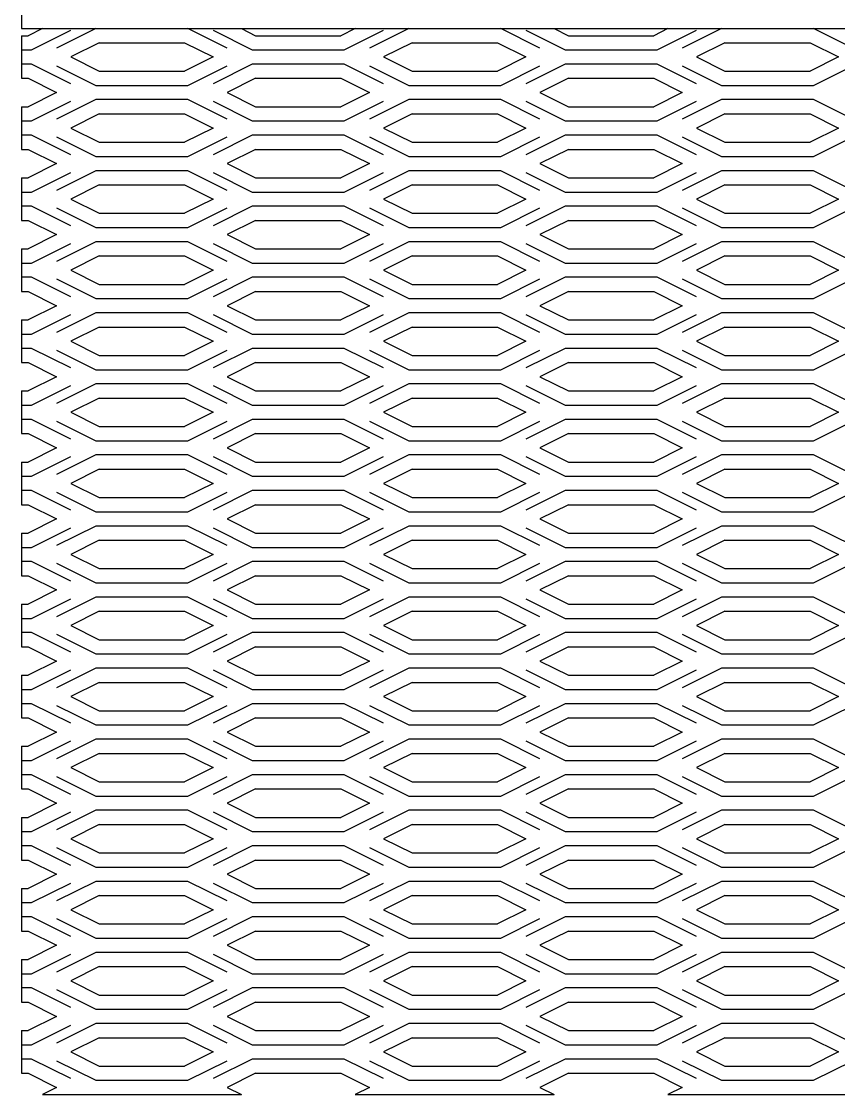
# Model space of a CAD drawing. Extents: x -52 to 52, y -59 to 59.
# Drawn here: x -52.5 to 5, y -59 to 16.5 of the extents above; entities that cross this region are included whole.
import ezdxf

# ---------------------------------------------------------------- set-up
doc = ezdxf.new("R2010")
doc.units = 0
doc.layers.get('0').update_dxf_attribs({"linetype": 'CONTINUOUS'})

msp = doc.modelspace()

# ---------------------------------------------------------------- linework, layer by layer
for p, q in [((-52.473, 58.989), (-52.473, 16.011)), ((-52.473, 16.011), (-51, 16.011)), ((-51, 16.011), (-52, 15.511)), ((-51.764, 14.511), (-49, 15.893)), ((-51, 16.011), (-47.236, 16.011)), ((-47.236, 16.011), (-50, 14.629)), ((-47.236, 16.011), (-40.764, 16.011)), ((-38, 14.629), (-40.764, 16.011)), ((-40.764, 16.011), (-37, 16.011)), ((-39, 15.893), (-36.236, 14.511)), ((-37, 16.011), (-36, 15.511)), ((-37, 16.011), (-29, 16.011)), ((-29, 16.011), (-30, 15.511)), ((-29.764, 14.511), (-27, 15.893)), ((-29, 16.011), (-25.236, 16.011)), ((-25.236, 16.011), (-28, 14.629)), ((-25.236, 16.011), (-18.764, 16.011)), ((-16, 14.629), (-18.764, 16.011)), ((-18.764, 16.011), (-15, 16.011)), ((-17, 15.893), (-14.236, 14.511)), ((-15, 16.011), (-14, 15.511)), ((-15, 16.011), (-7, 16.011)), ((-7, 16.011), (-8, 15.511)), ((-7.764, 14.511), (-5, 15.893)), ((-7, 16.011), (-3.236, 16.011)), ((-3.236, 16.011), (-6, 14.629)), ((-3.236, 16.011), (3.236, 16.011)), ((6, 14.629), (3.236, 16.011)), ((3.236, 16.011), (7, 16.011)), ((-52.473, 15.511), (-52, 15.511)), ((-52.473, 15.511), (-52.473, 14.511)), ((-36, 15.511), (-30, 15.511)), ((-14, 15.511), (-8, 15.511)), ((-52.473, 14.511), (-51.764, 14.511)), ((-52.473, 14.511), (-52.473, 13.511)), ((-47, 15.011), (-49, 14.011)), ((-47, 15.011), (-41, 15.011)), ((-41, 15.011), (-39, 14.011)), ((-36.236, 14.511), (-29.764, 14.511)), ((-25, 15.011), (-27, 14.011)), ((-25, 15.011), (-19, 15.011)), ((-19, 15.011), (-17, 14.011)), ((-14.236, 14.511), (-7.764, 14.511)), ((-3, 15.011), (-5, 14.011)), ((-3, 15.011), (3, 15.011)), ((3, 15.011), (5, 14.011)), ((-49, 14.011), (-47, 13.011)), ((-39, 14.011), (-41, 13.011)), ((-27, 14.011), (-25, 13.011)), ((-17, 14.011), (-19, 13.011)), ((-5, 14.011), (-3, 13.011)), ((5, 14.011), (3, 13.011)), ((-51.764, 13.511), (-52.473, 13.511)), ((-52.473, 13.511), (-52.473, 12.511)), ((-49, 12.129), (-51.764, 13.511)), ((-50, 13.393), (-47.236, 12.011)), ((-47, 13.011), (-41, 13.011)), ((-40.764, 12.011), (-38, 13.393)), ((-36.236, 13.511), (-39, 12.129)), ((-29.764, 13.511), (-36.236, 13.511)), ((-27, 12.129), (-29.764, 13.511)), ((-28, 13.393), (-25.236, 12.011)), ((-25, 13.011), (-19, 13.011)), ((-18.764, 12.011), (-16, 13.393)), ((-14.236, 13.511), (-17, 12.129)), ((-7.764, 13.511), (-14.236, 13.511)), ((-5, 12.129), (-7.764, 13.511)), ((-6, 13.393), (-3.236, 12.011)), ((-3, 13.011), (3, 13.011)), ((3.236, 12.011), (6, 13.393)), ((-52.473, 12.511), (-52, 12.511)), ((-52, 12.511), (-50, 11.511)), ((-36, 12.511), (-38, 11.511)), ((-36, 12.511), (-30, 12.511)), ((-30, 12.511), (-28, 11.511)), ((-14, 12.511), (-16, 11.511)), ((-14, 12.511), (-8, 12.511)), ((-8, 12.511), (-6, 11.511)), ((-50, 11.511), (-52, 10.511)), ((-47.236, 12.011), (-40.764, 12.011)), ((-38, 11.511), (-36, 10.511)), ((-28, 11.511), (-30, 10.511)), ((-25.236, 12.011), (-18.764, 12.011)), ((-16, 11.511), (-14, 10.511)), ((-6, 11.511), (-8, 10.511)), ((-3.236, 12.011), (3.236, 12.011)), ((-51.764, 9.511), (-49, 10.893)), ((-47.236, 11.011), (-50, 9.629)), ((-40.764, 11.011), (-47.236, 11.011)), ((-38, 9.629), (-40.764, 11.011)), ((-39, 10.893), (-36.236, 9.511)), ((-29.764, 9.511), (-27, 10.893)), ((-25.236, 11.011), (-28, 9.629)), ((-18.764, 11.011), (-25.236, 11.011)), ((-16, 9.629), (-18.764, 11.011)), ((-17, 10.893), (-14.236, 9.511)), ((-7.764, 9.511), (-5, 10.893)), ((-3.236, 11.011), (-6, 9.629)), ((3.236, 11.011), (-3.236, 11.011)), ((6, 9.629), (3.236, 11.011)), ((-52.473, 10.511), (-52, 10.511)), ((-52.473, 10.511), (-52.473, 9.511)), ((-47, 10.011), (-49, 9.011)), ((-47, 10.011), (-41, 10.011)), ((-41, 10.011), (-39, 9.011)), ((-36, 10.511), (-30, 10.511)), ((-25, 10.011), (-27, 9.011)), ((-25, 10.011), (-19, 10.011)), ((-19, 10.011), (-17, 9.011)), ((-14, 10.511), (-8, 10.511)), ((-3, 10.011), (-5, 9.011)), ((-3, 10.011), (3, 10.011)), ((3, 10.011), (5, 9.011)), ((-52.473, 9.511), (-51.764, 9.511)), ((-52.473, 9.511), (-52.473, 8.511)), ((-36.236, 9.511), (-29.764, 9.511)), ((-14.236, 9.511), (-7.764, 9.511)), ((-51.764, 8.511), (-52.473, 8.511)), ((-52.473, 8.511), (-52.473, 7.511)), ((-49, 7.129), (-51.764, 8.511)), ((-50, 8.393), (-47.236, 7.011)), ((-49, 9.011), (-47, 8.011)), ((-39, 9.011), (-41, 8.011)), ((-40.764, 7.011), (-38, 8.393)), ((-36.236, 8.511), (-39, 7.129)), ((-29.764, 8.511), (-36.236, 8.511)), ((-27, 7.129), (-29.764, 8.511)), ((-28, 8.393), (-25.236, 7.011)), ((-27, 9.011), (-25, 8.011)), ((-17, 9.011), (-19, 8.011)), ((-18.764, 7.011), (-16, 8.393)), ((-14.236, 8.511), (-17, 7.129)), ((-7.764, 8.511), (-14.236, 8.511)), ((-5, 7.129), (-7.764, 8.511)), ((-6, 8.393), (-3.236, 7.011)), ((-5, 9.011), (-3, 8.011)), ((5, 9.011), (3, 8.011)), ((3.236, 7.011), (6, 8.393)), ((-47, 8.011), (-41, 8.011)), ((-25, 8.011), (-19, 8.011)), ((-3, 8.011), (3, 8.011)), ((-52.473, 7.511), (-52, 7.511)), ((-52, 7.511), (-50, 6.511)), ((-47.236, 7.011), (-40.764, 7.011)), ((-36, 7.511), (-38, 6.511)), ((-36, 7.511), (-30, 7.511)), ((-30, 7.511), (-28, 6.511)), ((-25.236, 7.011), (-18.764, 7.011)), ((-14, 7.511), (-16, 6.511)), ((-14, 7.511), (-8, 7.511)), ((-8, 7.511), (-6, 6.511)), ((-3.236, 7.011), (3.236, 7.011)), ((-50, 6.511), (-52, 5.511)), ((-38, 6.511), (-36, 5.511)), ((-28, 6.511), (-30, 5.511)), ((-16, 6.511), (-14, 5.511)), ((-6, 6.511), (-8, 5.511)), ((-52.473, 5.511), (-52, 5.511)), ((-52.473, 5.511), (-52.473, 4.511)), ((-51.764, 4.511), (-49, 5.893)), ((-47.236, 6.011), (-50, 4.629)), ((-40.764, 6.011), (-47.236, 6.011)), ((-38, 4.629), (-40.764, 6.011)), ((-39, 5.893), (-36.236, 4.511)), ((-36, 5.511), (-30, 5.511)), ((-29.764, 4.511), (-27, 5.893)), ((-25.236, 6.011), (-28, 4.629)), ((-18.764, 6.011), (-25.236, 6.011)), ((-16, 4.629), (-18.764, 6.011)), ((-17, 5.893), (-14.236, 4.511)), ((-14, 5.511), (-8, 5.511)), ((-7.764, 4.511), (-5, 5.893)), ((-3.236, 6.011), (-6, 4.629)), ((3.236, 6.011), (-3.236, 6.011)), ((6, 4.629), (3.236, 6.011)), ((-47, 5.011), (-49, 4.011)), ((-47, 5.011), (-41, 5.011)), ((-41, 5.011), (-39, 4.011)), ((-25, 5.011), (-27, 4.011)), ((-25, 5.011), (-19, 5.011)), ((-19, 5.011), (-17, 4.011)), ((-3, 5.011), (-5, 4.011)), ((-3, 5.011), (3, 5.011)), ((3, 5.011), (5, 4.011)), ((-52.473, 4.511), (-51.764, 4.511)), ((-52.473, 4.511), (-52.473, 3.511)), ((-49, 4.011), (-47, 3.011)), ((-39, 4.011), (-41, 3.011)), ((-36.236, 4.511), (-29.764, 4.511)), ((-27, 4.011), (-25, 3.011)), ((-17, 4.011), (-19, 3.011)), ((-14.236, 4.511), (-7.764, 4.511)), ((-5, 4.011), (-3, 3.011)), ((5, 4.011), (3, 3.011)), ((-51.764, 3.511), (-52.473, 3.511)), ((-52.473, 3.511), (-52.473, 2.511)), ((-49, 2.129), (-51.764, 3.511)), ((-50, 3.393), (-47.236, 2.011)), ((-40.764, 2.011), (-38, 3.393)), ((-36.236, 3.511), (-39, 2.129)), ((-29.764, 3.511), (-36.236, 3.511)), ((-27, 2.129), (-29.764, 3.511)), ((-28, 3.393), (-25.236, 2.011)), ((-18.764, 2.011), (-16, 3.393)), ((-14.236, 3.511), (-17, 2.129)), ((-7.764, 3.511), (-14.236, 3.511)), ((-5, 2.129), (-7.764, 3.511)), ((-6, 3.393), (-3.236, 2.011)), ((3.236, 2.011), (6, 3.393)), ((-52.473, 2.511), (-52, 2.511)), ((-52, 2.511), (-50, 1.511)), ((-47, 3.011), (-41, 3.011)), ((-36, 2.511), (-38, 1.511)), ((-36, 2.511), (-30, 2.511)), ((-30, 2.511), (-28, 1.511)), ((-25, 3.011), (-19, 3.011)), ((-14, 2.511), (-16, 1.511)), ((-14, 2.511), (-8, 2.511)), ((-8, 2.511), (-6, 1.511)), ((-3, 3.011), (3, 3.011)), ((-50, 1.511), (-52, 0.511)), ((-47.236, 2.011), (-40.764, 2.011)), ((-38, 1.511), (-36, 0.511)), ((-28, 1.511), (-30, 0.511)), ((-25.236, 2.011), (-18.764, 2.011)), ((-16, 1.511), (-14, 0.511)), ((-6, 1.511), (-8, 0.511)), ((-3.236, 2.011), (3.236, 2.011)), ((-51.764, -0.489), (-49, 0.893)), ((-47.236, 1.011), (-50, -0.371)), ((-40.764, 1.011), (-47.236, 1.011)), ((-38, -0.371), (-40.764, 1.011)), ((-39, 0.893), (-36.236, -0.489)), ((-29.764, -0.489), (-27, 0.893)), ((-25.236, 1.011), (-28, -0.371)), ((-18.764, 1.011), (-25.236, 1.011)), ((-16, -0.371), (-18.764, 1.011)), ((-17, 0.893), (-14.236, -0.489)), ((-7.764, -0.489), (-5, 0.893)), ((-3.236, 1.011), (-6, -0.371)), ((3.236, 1.011), (-3.236, 1.011)), ((6, -0.371), (3.236, 1.011)), ((-52.473, 0.511), (-52, 0.511)), ((-52.473, 0.511), (-52.473, -0.489)), ((-47, 0.011), (-49, -0.989)), ((-47, 0.011), (-41, 0.011)), ((-41, 0.011), (-39, -0.989)), ((-36, 0.511), (-30, 0.511)), ((-25, 0.011), (-27, -0.989)), ((-25, 0.011), (-19, 0.011)), ((-19, 0.011), (-17, -0.989)), ((-14, 0.511), (-8, 0.511)), ((-3, 0.011), (-5, -0.989)), ((-3, 0.011), (3, 0.011)), ((3, 0.011), (5, -0.989)), ((-52.473, -0.489), (-51.764, -0.489)), ((-52.473, -0.489), (-52.473, -1.489)), ((-36.236, -0.489), (-29.764, -0.489)), ((-14.236, -0.489), (-7.764, -0.489)), ((-51.764, -1.489), (-52.473, -1.489)), ((-52.473, -1.489), (-52.473, -2.489)), ((-49, -2.871), (-51.764, -1.489)), ((-49, -0.989), (-47, -1.989)), ((-39, -0.989), (-41, -1.989)), ((-36.236, -1.489), (-39, -2.871)), ((-29.764, -1.489), (-36.236, -1.489)), ((-27, -2.871), (-29.764, -1.489)), ((-27, -0.989), (-25, -1.989)), ((-17, -0.989), (-19, -1.989)), ((-14.236, -1.489), (-17, -2.871)), ((-7.764, -1.489), (-14.236, -1.489)), ((-5, -2.871), (-7.764, -1.489)), ((-5, -0.989), (-3, -1.989)), ((5, -0.989), (3, -1.989)), ((-50, -1.607), (-47.236, -2.989)), ((-47, -1.989), (-41, -1.989)), ((-40.764, -2.989), (-38, -1.607)), ((-28, -1.607), (-25.236, -2.989)), ((-25, -1.989), (-19, -1.989)), ((-18.764, -2.989), (-16, -1.607)), ((-6, -1.607), (-3.236, -2.989)), ((-3, -1.989), (3, -1.989)), ((3.236, -2.989), (6, -1.607)), ((-52.473, -2.489), (-52, -2.489)), ((-52, -2.489), (-50, -3.489)), ((-47.236, -2.989), (-40.764, -2.989)), ((-36, -2.489), (-38, -3.489)), ((-36, -2.489), (-30, -2.489)), ((-30, -2.489), (-28, -3.489)), ((-25.236, -2.989), (-18.764, -2.989)), ((-14, -2.489), (-16, -3.489)), ((-14, -2.489), (-8, -2.489)), ((-8, -2.489), (-6, -3.489)), ((-3.236, -2.989), (3.236, -2.989)), ((-50, -3.489), (-52, -4.489)), ((-38, -3.489), (-36, -4.489)), ((-28, -3.489), (-30, -4.489)), ((-16, -3.489), (-14, -4.489)), ((-6, -3.489), (-8, -4.489)), ((-52.473, -4.489), (-52, -4.489)), ((-52.473, -4.489), (-52.473, -5.489)), ((-51.764, -5.489), (-49, -4.107)), ((-47.236, -3.989), (-50, -5.371)), ((-40.764, -3.989), (-47.236, -3.989)), ((-38, -5.371), (-40.764, -3.989)), ((-39, -4.107), (-36.236, -5.489)), ((-36, -4.489), (-30, -4.489)), ((-29.764, -5.489), (-27, -4.107)), ((-25.236, -3.989), (-28, -5.371)), ((-18.764, -3.989), (-25.236, -3.989)), ((-16, -5.371), (-18.764, -3.989)), ((-17, -4.107), (-14.236, -5.489)), ((-14, -4.489), (-8, -4.489)), ((-7.764, -5.489), (-5, -4.107)), ((-3.236, -3.989), (-6, -5.371)), ((3.236, -3.989), (-3.236, -3.989)), ((6, -5.371), (3.236, -3.989)), ((-47, -4.989), (-49, -5.989)), ((-47, -4.989), (-41, -4.989)), ((-41, -4.989), (-39, -5.989)), ((-25, -4.989), (-27, -5.989)), ((-25, -4.989), (-19, -4.989)), ((-19, -4.989), (-17, -5.989)), ((-3, -4.989), (-5, -5.989)), ((-3, -4.989), (3, -4.989)), ((3, -4.989), (5, -5.989)), ((-52.473, -5.489), (-51.764, -5.489)), ((-52.473, -5.489), (-52.473, -6.489)), ((-49, -5.989), (-47, -6.989)), ((-39, -5.989), (-41, -6.989)), ((-36.236, -5.489), (-29.764, -5.489)), ((-27, -5.989), (-25, -6.989)), ((-17, -5.989), (-19, -6.989)), ((-14.236, -5.489), (-7.764, -5.489)), ((-5, -5.989), (-3, -6.989)), ((5, -5.989), (3, -6.989)), ((-51.764, -6.489), (-52.473, -6.489)), ((-52.473, -6.489), (-52.473, -7.489)), ((-49, -7.871), (-51.764, -6.489)), ((-50, -6.607), (-47.236, -7.989)), ((-40.764, -7.989), (-38, -6.607)), ((-36.236, -6.489), (-39, -7.871)), ((-29.764, -6.489), (-36.236, -6.489)), ((-27, -7.871), (-29.764, -6.489)), ((-28, -6.607), (-25.236, -7.989)), ((-18.764, -7.989), (-16, -6.607)), ((-14.236, -6.489), (-17, -7.871)), ((-7.764, -6.489), (-14.236, -6.489)), ((-5, -7.871), (-7.764, -6.489)), ((-6, -6.607), (-3.236, -7.989)), ((3.236, -7.989), (6, -6.607)), ((-52.473, -7.489), (-52, -7.489)), ((-52, -7.489), (-50, -8.489)), ((-47, -6.989), (-41, -6.989)), ((-36, -7.489), (-38, -8.489)), ((-36, -7.489), (-30, -7.489)), ((-30, -7.489), (-28, -8.489)), ((-25, -6.989), (-19, -6.989)), ((-14, -7.489), (-16, -8.489)), ((-14, -7.489), (-8, -7.489)), ((-8, -7.489), (-6, -8.489)), ((-3, -6.989), (3, -6.989)), ((-47.236, -7.989), (-40.764, -7.989)), ((-25.236, -7.989), (-18.764, -7.989)), ((-3.236, -7.989), (3.236, -7.989)), ((-50, -8.489), (-52, -9.489)), ((-47.236, -8.989), (-50, -10.371)), ((-40.764, -8.989), (-47.236, -8.989)), ((-38, -10.371), (-40.764, -8.989)), ((-38, -8.489), (-36, -9.489)), ((-28, -8.489), (-30, -9.489)), ((-25.236, -8.989), (-28, -10.371)), ((-18.764, -8.989), (-25.236, -8.989)), ((-16, -10.371), (-18.764, -8.989)), ((-16, -8.489), (-14, -9.489)), ((-6, -8.489), (-8, -9.489)), ((-3.236, -8.989), (-6, -10.371)), ((3.236, -8.989), (-3.236, -8.989)), ((6, -10.371), (3.236, -8.989)), ((-52.473, -9.489), (-52, -9.489)), ((-52.473, -9.489), (-52.473, -10.489)), ((-51.764, -10.489), (-49, -9.107)), ((-39, -9.107), (-36.236, -10.489)), ((-36, -9.489), (-30, -9.489)), ((-29.764, -10.489), (-27, -9.107)), ((-17, -9.107), (-14.236, -10.489)), ((-14, -9.489), (-8, -9.489)), ((-7.764, -10.489), (-5, -9.107)), ((-52.473, -10.489), (-51.764, -10.489)), ((-52.473, -10.489), (-52.473, -11.489)), ((-47, -9.989), (-49, -10.989)), ((-47, -9.989), (-41, -9.989)), ((-41, -9.989), (-39, -10.989)), ((-36.236, -10.489), (-29.764, -10.489)), ((-25, -9.989), (-27, -10.989)), ((-25, -9.989), (-19, -9.989)), ((-19, -9.989), (-17, -10.989)), ((-14.236, -10.489), (-7.764, -10.489)), ((-3, -9.989), (-5, -10.989)), ((-3, -9.989), (3, -9.989)), ((3, -9.989), (5, -10.989)), ((-49, -10.989), (-47, -11.989)), ((-39, -10.989), (-41, -11.989)), ((-27, -10.989), (-25, -11.989)), ((-17, -10.989), (-19, -11.989)), ((-5, -10.989), (-3, -11.989)), ((5, -10.989), (3, -11.989)), ((-51.764, -11.489), (-52.473, -11.489)), ((-52.473, -11.489), (-52.473, -12.489)), ((-49, -12.871), (-51.764, -11.489)), ((-50, -11.607), (-47.236, -12.989)), ((-47, -11.989), (-41, -11.989)), ((-40.764, -12.989), (-38, -11.607)), ((-36.236, -11.489), (-39, -12.871)), ((-29.764, -11.489), (-36.236, -11.489)), ((-27, -12.871), (-29.764, -11.489)), ((-28, -11.607), (-25.236, -12.989)), ((-25, -11.989), (-19, -11.989)), ((-18.764, -12.989), (-16, -11.607)), ((-14.236, -11.489), (-17, -12.871)), ((-7.764, -11.489), (-14.236, -11.489)), ((-5, -12.871), (-7.764, -11.489)), ((-6, -11.607), (-3.236, -12.989)), ((-3, -11.989), (3, -11.989)), ((3.236, -12.989), (6, -11.607)), ((-52.473, -12.489), (-52, -12.489)), ((-52, -12.489), (-50, -13.489)), ((-36, -12.489), (-38, -13.489)), ((-36, -12.489), (-30, -12.489)), ((-30, -12.489), (-28, -13.489)), ((-14, -12.489), (-16, -13.489)), ((-14, -12.489), (-8, -12.489)), ((-8, -12.489), (-6, -13.489)), ((-50, -13.489), (-52, -14.489)), ((-47.236, -12.989), (-40.764, -12.989)), ((-38, -13.489), (-36, -14.489)), ((-28, -13.489), (-30, -14.489)), ((-25.236, -12.989), (-18.764, -12.989)), ((-16, -13.489), (-14, -14.489)), ((-6, -13.489), (-8, -14.489)), ((-3.236, -12.989), (3.236, -12.989)), ((-51.764, -15.489), (-49, -14.107)), ((-47.236, -13.989), (-50, -15.371)), ((-40.764, -13.989), (-47.236, -13.989)), ((-38, -15.371), (-40.764, -13.989)), ((-39, -14.107), (-36.236, -15.489)), ((-29.764, -15.489), (-27, -14.107)), ((-25.236, -13.989), (-28, -15.371)), ((-18.764, -13.989), (-25.236, -13.989)), ((-16, -15.371), (-18.764, -13.989)), ((-17, -14.107), (-14.236, -15.489)), ((-7.764, -15.489), (-5, -14.107)), ((-3.236, -13.989), (-6, -15.371)), ((3.236, -13.989), (-3.236, -13.989)), ((6, -15.371), (3.236, -13.989)), ((-52.473, -14.489), (-52, -14.489)), ((-52.473, -14.489), (-52.473, -15.489)), ((-47, -14.989), (-49, -15.989)), ((-47, -14.989), (-41, -14.989)), ((-41, -14.989), (-39, -15.989)), ((-36, -14.489), (-30, -14.489)), ((-25, -14.989), (-27, -15.989)), ((-25, -14.989), (-19, -14.989)), ((-19, -14.989), (-17, -15.989)), ((-14, -14.489), (-8, -14.489)), ((-3, -14.989), (-5, -15.989)), ((-3, -14.989), (3, -14.989)), ((3, -14.989), (5, -15.989)), ((-52.473, -15.489), (-51.764, -15.489)), ((-52.473, -15.489), (-52.473, -16.489)), ((-36.236, -15.489), (-29.764, -15.489)), ((-14.236, -15.489), (-7.764, -15.489)), ((-51.764, -16.489), (-52.473, -16.489)), ((-52.473, -16.489), (-52.473, -17.489)), ((-49, -17.871), (-51.764, -16.489)), ((-50, -16.607), (-47.236, -17.989)), ((-49, -15.989), (-47, -16.989)), ((-39, -15.989), (-41, -16.989)), ((-40.764, -17.989), (-38, -16.607)), ((-36.236, -16.489), (-39, -17.871)), ((-29.764, -16.489), (-36.236, -16.489)), ((-27, -17.871), (-29.764, -16.489)), ((-28, -16.607), (-25.236, -17.989)), ((-27, -15.989), (-25, -16.989)), ((-17, -15.989), (-19, -16.989)), ((-18.764, -17.989), (-16, -16.607)), ((-14.236, -16.489), (-17, -17.871)), ((-7.764, -16.489), (-14.236, -16.489)), ((-5, -17.871), (-7.764, -16.489)), ((-6, -16.607), (-3.236, -17.989)), ((-5, -15.989), (-3, -16.989)), ((5, -15.989), (3, -16.989)), ((3.236, -17.989), (6, -16.607)), ((-47, -16.989), (-41, -16.989)), ((-25, -16.989), (-19, -16.989)), ((-3, -16.989), (3, -16.989)), ((-52.473, -17.489), (-52, -17.489)), ((-52, -17.489), (-50, -18.489)), ((-47.236, -17.989), (-40.764, -17.989)), ((-36, -17.489), (-38, -18.489)), ((-36, -17.489), (-30, -17.489)), ((-30, -17.489), (-28, -18.489)), ((-25.236, -17.989), (-18.764, -17.989)), ((-14, -17.489), (-16, -18.489)), ((-14, -17.489), (-8, -17.489)), ((-8, -17.489), (-6, -18.489)), ((-3.236, -17.989), (3.236, -17.989)), ((-50, -18.489), (-52, -19.489)), ((-38, -18.489), (-36, -19.489)), ((-28, -18.489), (-30, -19.489)), ((-16, -18.489), (-14, -19.489)), ((-6, -18.489), (-8, -19.489)), ((-52.473, -19.489), (-52, -19.489)), ((-52.473, -19.489), (-52.473, -20.489)), ((-51.764, -20.489), (-49, -19.107)), ((-47.236, -18.989), (-50, -20.371)), ((-40.764, -18.989), (-47.236, -18.989)), ((-38, -20.371), (-40.764, -18.989)), ((-39, -19.107), (-36.236, -20.489)), ((-36, -19.489), (-30, -19.489)), ((-29.764, -20.489), (-27, -19.107)), ((-25.236, -18.989), (-28, -20.371)), ((-18.764, -18.989), (-25.236, -18.989)), ((-16, -20.371), (-18.764, -18.989)), ((-17, -19.107), (-14.236, -20.489)), ((-14, -19.489), (-8, -19.489)), ((-7.764, -20.489), (-5, -19.107)), ((-3.236, -18.989), (-6, -20.371)), ((3.236, -18.989), (-3.236, -18.989)), ((6, -20.371), (3.236, -18.989)), ((-47, -19.989), (-49, -20.989)), ((-47, -19.989), (-41, -19.989)), ((-41, -19.989), (-39, -20.989)), ((-25, -19.989), (-27, -20.989)), ((-25, -19.989), (-19, -19.989)), ((-19, -19.989), (-17, -20.989)), ((-3, -19.989), (-5, -20.989)), ((-3, -19.989), (3, -19.989)), ((3, -19.989), (5, -20.989)), ((-52.473, -20.489), (-51.764, -20.489)), ((-52.473, -20.489), (-52.473, -21.489)), ((-49, -20.989), (-47, -21.989)), ((-39, -20.989), (-41, -21.989)), ((-36.236, -20.489), (-29.764, -20.489)), ((-27, -20.989), (-25, -21.989)), ((-17, -20.989), (-19, -21.989)), ((-14.236, -20.489), (-7.764, -20.489)), ((-5, -20.989), (-3, -21.989)), ((5, -20.989), (3, -21.989)), ((-51.764, -21.489), (-52.473, -21.489)), ((-52.473, -21.489), (-52.473, -22.489)), ((-49, -22.871), (-51.764, -21.489)), ((-50, -21.607), (-47.236, -22.989)), ((-40.764, -22.989), (-38, -21.607)), ((-36.236, -21.489), (-39, -22.871)), ((-29.764, -21.489), (-36.236, -21.489)), ((-27, -22.871), (-29.764, -21.489)), ((-28, -21.607), (-25.236, -22.989)), ((-18.764, -22.989), (-16, -21.607)), ((-14.236, -21.489), (-17, -22.871)), ((-7.764, -21.489), (-14.236, -21.489)), ((-5, -22.871), (-7.764, -21.489)), ((-6, -21.607), (-3.236, -22.989)), ((3.236, -22.989), (6, -21.607)), ((-52.473, -22.489), (-52, -22.489)), ((-52, -22.489), (-50, -23.489)), ((-47, -21.989), (-41, -21.989)), ((-36, -22.489), (-38, -23.489)), ((-36, -22.489), (-30, -22.489)), ((-30, -22.489), (-28, -23.489)), ((-25, -21.989), (-19, -21.989)), ((-14, -22.489), (-16, -23.489)), ((-14, -22.489), (-8, -22.489)), ((-8, -22.489), (-6, -23.489)), ((-3, -21.989), (3, -21.989)), ((-47.236, -22.989), (-40.764, -22.989)), ((-25.236, -22.989), (-18.764, -22.989)), ((-3.236, -22.989), (3.236, -22.989)), ((-50, -23.489), (-52, -24.489)), ((-51.764, -25.489), (-49, -24.107)), ((-47.236, -23.989), (-50, -25.371)), ((-40.764, -23.989), (-47.236, -23.989)), ((-38, -25.371), (-40.764, -23.989)), ((-39, -24.107), (-36.236, -25.489)), ((-38, -23.489), (-36, -24.489)), ((-28, -23.489), (-30, -24.489)), ((-29.764, -25.489), (-27, -24.107)), ((-25.236, -23.989), (-28, -25.371)), ((-18.764, -23.989), (-25.236, -23.989)), ((-16, -25.371), (-18.764, -23.989)), ((-17, -24.107), (-14.236, -25.489)), ((-16, -23.489), (-14, -24.489)), ((-6, -23.489), (-8, -24.489)), ((-7.764, -25.489), (-5, -24.107)), ((-3.236, -23.989), (-6, -25.371)), ((3.236, -23.989), (-3.236, -23.989)), ((6, -25.371), (3.236, -23.989)), ((-52.473, -24.489), (-52, -24.489)), ((-52.473, -24.489), (-52.473, -25.489)), ((-36, -24.489), (-30, -24.489)), ((-14, -24.489), (-8, -24.489)), ((-52.473, -25.489), (-51.764, -25.489)), ((-52.473, -25.489), (-52.473, -26.489)), ((-47, -24.989), (-49, -25.989)), ((-47, -24.989), (-41, -24.989)), ((-41, -24.989), (-39, -25.989)), ((-36.236, -25.489), (-29.764, -25.489)), ((-25, -24.989), (-27, -25.989)), ((-25, -24.989), (-19, -24.989)), ((-19, -24.989), (-17, -25.989)), ((-14.236, -25.489), (-7.764, -25.489)), ((-3, -24.989), (-5, -25.989)), ((-3, -24.989), (3, -24.989)), ((3, -24.989), (5, -25.989)), ((-49, -25.989), (-47, -26.989)), ((-39, -25.989), (-41, -26.989)), ((-27, -25.989), (-25, -26.989)), ((-17, -25.989), (-19, -26.989)), ((-5, -25.989), (-3, -26.989)), ((5, -25.989), (3, -26.989)), ((-51.764, -26.489), (-52.473, -26.489)), ((-52.473, -26.489), (-52.473, -27.489)), ((-49, -27.871), (-51.764, -26.489)), ((-50, -26.607), (-47.236, -27.989)), ((-47, -26.989), (-41, -26.989)), ((-40.764, -27.989), (-38, -26.607)), ((-36.236, -26.489), (-39, -27.871)), ((-29.764, -26.489), (-36.236, -26.489)), ((-27, -27.871), (-29.764, -26.489)), ((-28, -26.607), (-25.236, -27.989)), ((-25, -26.989), (-19, -26.989)), ((-18.764, -27.989), (-16, -26.607)), ((-14.236, -26.489), (-17, -27.871)), ((-7.764, -26.489), (-14.236, -26.489)), ((-5, -27.871), (-7.764, -26.489)), ((-6, -26.607), (-3.236, -27.989)), ((-3, -26.989), (3, -26.989)), ((3.236, -27.989), (6, -26.607)), ((-52.473, -27.489), (-52, -27.489)), ((-52, -27.489), (-50, -28.489)), ((-36, -27.489), (-38, -28.489)), ((-36, -27.489), (-30, -27.489)), ((-30, -27.489), (-28, -28.489)), ((-14, -27.489), (-16, -28.489)), ((-14, -27.489), (-8, -27.489)), ((-8, -27.489), (-6, -28.489)), ((-50, -28.489), (-52, -29.489)), ((-47.236, -27.989), (-40.764, -27.989)), ((-38, -28.489), (-36, -29.489)), ((-28, -28.489), (-30, -29.489)), ((-25.236, -27.989), (-18.764, -27.989)), ((-16, -28.489), (-14, -29.489)), ((-6, -28.489), (-8, -29.489)), ((-3.236, -27.989), (3.236, -27.989)), ((-51.764, -30.489), (-49, -29.107)), ((-47.236, -28.989), (-50, -30.371)), ((-40.764, -28.989), (-47.236, -28.989)), ((-38, -30.371), (-40.764, -28.989)), ((-39, -29.107), (-36.236, -30.489)), ((-29.764, -30.489), (-27, -29.107)), ((-25.236, -28.989), (-28, -30.371)), ((-18.764, -28.989), (-25.236, -28.989)), ((-16, -30.371), (-18.764, -28.989)), ((-17, -29.107), (-14.236, -30.489)), ((-7.764, -30.489), (-5, -29.107)), ((-3.236, -28.989), (-6, -30.371)), ((3.236, -28.989), (-3.236, -28.989)), ((6, -30.371), (3.236, -28.989)), ((-52.473, -29.489), (-52, -29.489)), ((-52.473, -29.489), (-52.473, -30.489)), ((-47, -29.989), (-49, -30.989)), ((-47, -29.989), (-41, -29.989)), ((-41, -29.989), (-39, -30.989)), ((-36, -29.489), (-30, -29.489)), ((-25, -29.989), (-27, -30.989)), ((-25, -29.989), (-19, -29.989)), ((-19, -29.989), (-17, -30.989)), ((-14, -29.489), (-8, -29.489)), ((-3, -29.989), (-5, -30.989)), ((-3, -29.989), (3, -29.989)), ((3, -29.989), (5, -30.989)), ((-52.473, -30.489), (-51.764, -30.489)), ((-52.473, -30.489), (-52.473, -31.489)), ((-36.236, -30.489), (-29.764, -30.489)), ((-14.236, -30.489), (-7.764, -30.489)), ((-51.764, -31.489), (-52.473, -31.489)), ((-52.473, -31.489), (-52.473, -32.489)), ((-49, -32.871), (-51.764, -31.489)), ((-50, -31.607), (-47.236, -32.989)), ((-49, -30.989), (-47, -31.989)), ((-39, -30.989), (-41, -31.989)), ((-40.764, -32.989), (-38, -31.607)), ((-36.236, -31.489), (-39, -32.871)), ((-29.764, -31.489), (-36.236, -31.489)), ((-27, -32.871), (-29.764, -31.489)), ((-28, -31.607), (-25.236, -32.989)), ((-27, -30.989), (-25, -31.989)), ((-17, -30.989), (-19, -31.989)), ((-18.764, -32.989), (-16, -31.607)), ((-14.236, -31.489), (-17, -32.871)), ((-7.764, -31.489), (-14.236, -31.489)), ((-5, -32.871), (-7.764, -31.489)), ((-6, -31.607), (-3.236, -32.989)), ((-5, -30.989), (-3, -31.989)), ((5, -30.989), (3, -31.989)), ((3.236, -32.989), (6, -31.607)), ((-47, -31.989), (-41, -31.989)), ((-25, -31.989), (-19, -31.989)), ((-3, -31.989), (3, -31.989)), ((-52.473, -32.489), (-52, -32.489)), ((-52, -32.489), (-50, -33.489)), ((-47.236, -32.989), (-40.764, -32.989)), ((-36, -32.489), (-38, -33.489)), ((-36, -32.489), (-30, -32.489)), ((-30, -32.489), (-28, -33.489)), ((-25.236, -32.989), (-18.764, -32.989)), ((-14, -32.489), (-16, -33.489)), ((-14, -32.489), (-8, -32.489)), ((-8, -32.489), (-6, -33.489)), ((-3.236, -32.989), (3.236, -32.989)), ((-50, -33.489), (-52, -34.489)), ((-38, -33.489), (-36, -34.489)), ((-28, -33.489), (-30, -34.489)), ((-16, -33.489), (-14, -34.489)), ((-6, -33.489), (-8, -34.489)), ((-52.473, -34.489), (-52, -34.489)), ((-52.473, -34.489), (-52.473, -35.489)), ((-51.764, -35.489), (-49, -34.107)), ((-47.236, -33.989), (-50, -35.371)), ((-40.764, -33.989), (-47.236, -33.989)), ((-38, -35.371), (-40.764, -33.989)), ((-39, -34.107), (-36.236, -35.489)), ((-36, -34.489), (-30, -34.489)), ((-29.764, -35.489), (-27, -34.107)), ((-25.236, -33.989), (-28, -35.371)), ((-18.764, -33.989), (-25.236, -33.989)), ((-16, -35.371), (-18.764, -33.989)), ((-17, -34.107), (-14.236, -35.489)), ((-14, -34.489), (-8, -34.489)), ((-7.764, -35.489), (-5, -34.107)), ((-3.236, -33.989), (-6, -35.371)), ((3.236, -33.989), (-3.236, -33.989)), ((6, -35.371), (3.236, -33.989)), ((-47, -34.989), (-49, -35.989)), ((-47, -34.989), (-41, -34.989)), ((-41, -34.989), (-39, -35.989)), ((-25, -34.989), (-27, -35.989)), ((-25, -34.989), (-19, -34.989)), ((-19, -34.989), (-17, -35.989)), ((-3, -34.989), (-5, -35.989)), ((-3, -34.989), (3, -34.989)), ((3, -34.989), (5, -35.989)), ((-52.473, -35.489), (-51.764, -35.489)), ((-52.473, -35.489), (-52.473, -36.489)), ((-49, -35.989), (-47, -36.989)), ((-39, -35.989), (-41, -36.989)), ((-36.236, -35.489), (-29.764, -35.489)), ((-27, -35.989), (-25, -36.989)), ((-17, -35.989), (-19, -36.989)), ((-14.236, -35.489), (-7.764, -35.489)), ((-5, -35.989), (-3, -36.989)), ((5, -35.989), (3, -36.989)), ((-51.764, -36.489), (-52.473, -36.489)), ((-52.473, -36.489), (-52.473, -37.489)), ((-49, -37.871), (-51.764, -36.489)), ((-50, -36.607), (-47.236, -37.989)), ((-47, -36.989), (-41, -36.989)), ((-40.764, -37.989), (-38, -36.607)), ((-36.236, -36.489), (-39, -37.871)), ((-29.764, -36.489), (-36.236, -36.489)), ((-27, -37.871), (-29.764, -36.489)), ((-28, -36.607), (-25.236, -37.989)), ((-25, -36.989), (-19, -36.989)), ((-18.764, -37.989), (-16, -36.607)), ((-14.236, -36.489), (-17, -37.871)), ((-7.764, -36.489), (-14.236, -36.489)), ((-5, -37.871), (-7.764, -36.489)), ((-6, -36.607), (-3.236, -37.989)), ((-3, -36.989), (3, -36.989)), ((3.236, -37.989), (6, -36.607)), ((-52.473, -37.489), (-52, -37.489)), ((-52, -37.489), (-50, -38.489)), ((-36, -37.489), (-38, -38.489)), ((-36, -37.489), (-30, -37.489)), ((-30, -37.489), (-28, -38.489)), ((-14, -37.489), (-16, -38.489)), ((-14, -37.489), (-8, -37.489)), ((-8, -37.489), (-6, -38.489)), ((-50, -38.489), (-52, -39.489)), ((-47.236, -37.989), (-40.764, -37.989)), ((-38, -38.489), (-36, -39.489)), ((-28, -38.489), (-30, -39.489)), ((-25.236, -37.989), (-18.764, -37.989)), ((-16, -38.489), (-14, -39.489)), ((-6, -38.489), (-8, -39.489)), ((-3.236, -37.989), (3.236, -37.989)), ((-51.764, -40.489), (-49, -39.107)), ((-47.236, -38.989), (-50, -40.371)), ((-40.764, -38.989), (-47.236, -38.989)), ((-38, -40.371), (-40.764, -38.989)), ((-39, -39.107), (-36.236, -40.489)), ((-29.764, -40.489), (-27, -39.107)), ((-25.236, -38.989), (-28, -40.371)), ((-18.764, -38.989), (-25.236, -38.989)), ((-16, -40.371), (-18.764, -38.989)), ((-17, -39.107), (-14.236, -40.489)), ((-7.764, -40.489), (-5, -39.107)), ((-3.236, -38.989), (-6, -40.371)), ((3.236, -38.989), (-3.236, -38.989)), ((6, -40.371), (3.236, -38.989)), ((-52.473, -39.489), (-52, -39.489)), ((-52.473, -39.489), (-52.473, -40.489)), ((-47, -39.989), (-49, -40.989)), ((-47, -39.989), (-41, -39.989)), ((-41, -39.989), (-39, -40.989)), ((-36, -39.489), (-30, -39.489)), ((-25, -39.989), (-27, -40.989)), ((-25, -39.989), (-19, -39.989)), ((-19, -39.989), (-17, -40.989)), ((-14, -39.489), (-8, -39.489)), ((-3, -39.989), (-5, -40.989)), ((-3, -39.989), (3, -39.989)), ((3, -39.989), (5, -40.989)), ((-52.473, -40.489), (-51.764, -40.489)), ((-52.473, -40.489), (-52.473, -41.489)), ((-36.236, -40.489), (-29.764, -40.489)), ((-14.236, -40.489), (-7.764, -40.489)), ((-51.764, -41.489), (-52.473, -41.489)), ((-52.473, -41.489), (-52.473, -42.489)), ((-49, -42.871), (-51.764, -41.489)), ((-49, -40.989), (-47, -41.989)), ((-39, -40.989), (-41, -41.989)), ((-36.236, -41.489), (-39, -42.871)), ((-29.764, -41.489), (-36.236, -41.489)), ((-27, -42.871), (-29.764, -41.489)), ((-27, -40.989), (-25, -41.989)), ((-17, -40.989), (-19, -41.989)), ((-14.236, -41.489), (-17, -42.871)), ((-7.764, -41.489), (-14.236, -41.489)), ((-5, -42.871), (-7.764, -41.489)), ((-5, -40.989), (-3, -41.989)), ((5, -40.989), (3, -41.989)), ((-50, -41.607), (-47.236, -42.989)), ((-47, -41.989), (-41, -41.989)), ((-40.764, -42.989), (-38, -41.607)), ((-28, -41.607), (-25.236, -42.989)), ((-25, -41.989), (-19, -41.989)), ((-18.764, -42.989), (-16, -41.607)), ((-6, -41.607), (-3.236, -42.989)), ((-3, -41.989), (3, -41.989)), ((3.236, -42.989), (6, -41.607)), ((-52.473, -42.489), (-52, -42.489)), ((-52, -42.489), (-50, -43.489)), ((-47.236, -42.989), (-40.764, -42.989)), ((-36, -42.489), (-38, -43.489)), ((-36, -42.489), (-30, -42.489)), ((-30, -42.489), (-28, -43.489)), ((-25.236, -42.989), (-18.764, -42.989)), ((-14, -42.489), (-16, -43.489)), ((-14, -42.489), (-8, -42.489)), ((-8, -42.489), (-6, -43.489)), ((-3.236, -42.989), (3.236, -42.989)), ((-50, -43.489), (-52, -44.489)), ((-38, -43.489), (-36, -44.489)), ((-28, -43.489), (-30, -44.489)), ((-16, -43.489), (-14, -44.489)), ((-6, -43.489), (-8, -44.489)), ((-52.473, -44.489), (-52, -44.489)), ((-52.473, -44.489), (-52.473, -45.489)), ((-51.764, -45.489), (-49, -44.107)), ((-47.236, -43.989), (-50, -45.371)), ((-40.764, -43.989), (-47.236, -43.989)), ((-38, -45.371), (-40.764, -43.989)), ((-39, -44.107), (-36.236, -45.489)), ((-36, -44.489), (-30, -44.489)), ((-29.764, -45.489), (-27, -44.107)), ((-25.236, -43.989), (-28, -45.371)), ((-18.764, -43.989), (-25.236, -43.989)), ((-16, -45.371), (-18.764, -43.989)), ((-17, -44.107), (-14.236, -45.489)), ((-14, -44.489), (-8, -44.489)), ((-7.764, -45.489), (-5, -44.107)), ((-3.236, -43.989), (-6, -45.371)), ((3.236, -43.989), (-3.236, -43.989)), ((6, -45.371), (3.236, -43.989)), ((-47, -44.989), (-49, -45.989)), ((-47, -44.989), (-41, -44.989)), ((-41, -44.989), (-39, -45.989)), ((-25, -44.989), (-27, -45.989)), ((-25, -44.989), (-19, -44.989)), ((-19, -44.989), (-17, -45.989)), ((-3, -44.989), (-5, -45.989)), ((-3, -44.989), (3, -44.989)), ((3, -44.989), (5, -45.989)), ((-52.473, -45.489), (-51.764, -45.489)), ((-52.473, -45.489), (-52.473, -46.489)), ((-49, -45.989), (-47, -46.989)), ((-39, -45.989), (-41, -46.989)), ((-36.236, -45.489), (-29.764, -45.489)), ((-27, -45.989), (-25, -46.989)), ((-17, -45.989), (-19, -46.989)), ((-14.236, -45.489), (-7.764, -45.489)), ((-5, -45.989), (-3, -46.989)), ((5, -45.989), (3, -46.989)), ((-51.764, -46.489), (-52.473, -46.489)), ((-52.473, -46.489), (-52.473, -47.489)), ((-49, -47.871), (-51.764, -46.489)), ((-50, -46.607), (-47.236, -47.989)), ((-40.764, -47.989), (-38, -46.607)), ((-36.236, -46.489), (-39, -47.871)), ((-29.764, -46.489), (-36.236, -46.489)), ((-27, -47.871), (-29.764, -46.489)), ((-28, -46.607), (-25.236, -47.989)), ((-18.764, -47.989), (-16, -46.607)), ((-14.236, -46.489), (-17, -47.871)), ((-7.764, -46.489), (-14.236, -46.489)), ((-5, -47.871), (-7.764, -46.489)), ((-6, -46.607), (-3.236, -47.989)), ((3.236, -47.989), (6, -46.607)), ((-52.473, -47.489), (-52, -47.489)), ((-52, -47.489), (-50, -48.489)), ((-47, -46.989), (-41, -46.989)), ((-36, -47.489), (-38, -48.489)), ((-36, -47.489), (-30, -47.489)), ((-30, -47.489), (-28, -48.489)), ((-25, -46.989), (-19, -46.989)), ((-14, -47.489), (-16, -48.489)), ((-14, -47.489), (-8, -47.489)), ((-8, -47.489), (-6, -48.489)), ((-3, -46.989), (3, -46.989)), ((-47.236, -47.989), (-40.764, -47.989)), ((-25.236, -47.989), (-18.764, -47.989)), ((-3.236, -47.989), (3.236, -47.989)), ((-50, -48.489), (-52, -49.489)), ((-47.236, -48.989), (-50, -50.371)), ((-40.764, -48.989), (-47.236, -48.989)), ((-38, -50.371), (-40.764, -48.989)), ((-38, -48.489), (-36, -49.489)), ((-28, -48.489), (-30, -49.489)), ((-25.236, -48.989), (-28, -50.371)), ((-18.764, -48.989), (-25.236, -48.989)), ((-16, -50.371), (-18.764, -48.989)), ((-16, -48.489), (-14, -49.489)), ((-6, -48.489), (-8, -49.489)), ((-3.236, -48.989), (-6, -50.371)), ((3.236, -48.989), (-3.236, -48.989)), ((6, -50.371), (3.236, -48.989)), ((-52.473, -49.489), (-52, -49.489)), ((-52.473, -49.489), (-52.473, -50.489)), ((-51.764, -50.489), (-49, -49.107)), ((-39, -49.107), (-36.236, -50.489)), ((-36, -49.489), (-30, -49.489)), ((-29.764, -50.489), (-27, -49.107)), ((-17, -49.107), (-14.236, -50.489)), ((-14, -49.489), (-8, -49.489)), ((-7.764, -50.489), (-5, -49.107)), ((-52.473, -50.489), (-51.764, -50.489)), ((-52.473, -50.489), (-52.473, -51.489)), ((-47, -49.989), (-49, -50.989)), ((-47, -49.989), (-41, -49.989)), ((-41, -49.989), (-39, -50.989)), ((-36.236, -50.489), (-29.764, -50.489)), ((-25, -49.989), (-27, -50.989)), ((-25, -49.989), (-19, -49.989)), ((-19, -49.989), (-17, -50.989)), ((-14.236, -50.489), (-7.764, -50.489)), ((-3, -49.989), (-5, -50.989)), ((-3, -49.989), (3, -49.989)), ((3, -49.989), (5, -50.989)), ((-49, -50.989), (-47, -51.989)), ((-39, -50.989), (-41, -51.989)), ((-27, -50.989), (-25, -51.989)), ((-17, -50.989), (-19, -51.989)), ((-5, -50.989), (-3, -51.989)), ((5, -50.989), (3, -51.989)), ((-51.764, -51.489), (-52.473, -51.489)), ((-52.473, -51.489), (-52.473, -52.489)), ((-49, -52.871), (-51.764, -51.489)), ((-50, -51.607), (-47.236, -52.989)), ((-47, -51.989), (-41, -51.989)), ((-40.764, -52.989), (-38, -51.607)), ((-36.236, -51.489), (-39, -52.871)), ((-29.764, -51.489), (-36.236, -51.489)), ((-27, -52.871), (-29.764, -51.489)), ((-28, -51.607), (-25.236, -52.989)), ((-25, -51.989), (-19, -51.989)), ((-18.764, -52.989), (-16, -51.607)), ((-14.236, -51.489), (-17, -52.871)), ((-7.764, -51.489), (-14.236, -51.489)), ((-5, -52.871), (-7.764, -51.489)), ((-6, -51.607), (-3.236, -52.989)), ((-3, -51.989), (3, -51.989)), ((3.236, -52.989), (6, -51.607)), ((-52.473, -52.489), (-52, -52.489)), ((-52, -52.489), (-50, -53.489)), ((-36, -52.489), (-38, -53.489)), ((-36, -52.489), (-30, -52.489)), ((-30, -52.489), (-28, -53.489)), ((-14, -52.489), (-16, -53.489)), ((-14, -52.489), (-8, -52.489)), ((-8, -52.489), (-6, -53.489)), ((-50, -53.489), (-52, -54.489)), ((-47.236, -52.989), (-40.764, -52.989)), ((-38, -53.489), (-36, -54.489)), ((-28, -53.489), (-30, -54.489)), ((-25.236, -52.989), (-18.764, -52.989)), ((-16, -53.489), (-14, -54.489)), ((-6, -53.489), (-8, -54.489)), ((-3.236, -52.989), (3.236, -52.989)), ((-51.764, -55.489), (-49, -54.107)), ((-47.236, -53.989), (-50, -55.371)), ((-40.764, -53.989), (-47.236, -53.989)), ((-38, -55.371), (-40.764, -53.989)), ((-39, -54.107), (-36.236, -55.489)), ((-29.764, -55.489), (-27, -54.107)), ((-25.236, -53.989), (-28, -55.371)), ((-18.764, -53.989), (-25.236, -53.989)), ((-16, -55.371), (-18.764, -53.989)), ((-17, -54.107), (-14.236, -55.489)), ((-7.764, -55.489), (-5, -54.107)), ((-3.236, -53.989), (-6, -55.371)), ((3.236, -53.989), (-3.236, -53.989)), ((6, -55.371), (3.236, -53.989)), ((-52.473, -54.489), (-52, -54.489)), ((-52.473, -54.489), (-52.473, -55.489)), ((-47, -54.989), (-49, -55.989)), ((-47, -54.989), (-41, -54.989)), ((-41, -54.989), (-39, -55.989)), ((-36, -54.489), (-30, -54.489)), ((-25, -54.989), (-27, -55.989)), ((-25, -54.989), (-19, -54.989)), ((-19, -54.989), (-17, -55.989)), ((-14, -54.489), (-8, -54.489)), ((-3, -54.989), (-5, -55.989)), ((-3, -54.989), (3, -54.989)), ((3, -54.989), (5, -55.989)), ((-52.473, -55.489), (-51.764, -55.489)), ((-52.473, -55.489), (-52.473, -56.489)), ((-36.236, -55.489), (-29.764, -55.489)), ((-14.236, -55.489), (-7.764, -55.489)), ((-51.764, -56.489), (-52.473, -56.489)), ((-52.473, -56.489), (-52.473, -57.489)), ((-49, -57.871), (-51.764, -56.489)), ((-50, -56.607), (-47.236, -57.989)), ((-49, -55.989), (-47, -56.989)), ((-39, -55.989), (-41, -56.989)), ((-40.764, -57.989), (-38, -56.607)), ((-36.236, -56.489), (-39, -57.871)), ((-29.764, -56.489), (-36.236, -56.489)), ((-27, -57.871), (-29.764, -56.489)), ((-28, -56.607), (-25.236, -57.989)), ((-27, -55.989), (-25, -56.989)), ((-17, -55.989), (-19, -56.989)), ((-18.764, -57.989), (-16, -56.607)), ((-14.236, -56.489), (-17, -57.871)), ((-7.764, -56.489), (-14.236, -56.489)), ((-5, -57.871), (-7.764, -56.489)), ((-6, -56.607), (-3.236, -57.989)), ((-5, -55.989), (-3, -56.989)), ((5, -55.989), (3, -56.989)), ((3.236, -57.989), (6, -56.607)), ((-47, -56.989), (-41, -56.989)), ((-25, -56.989), (-19, -56.989)), ((-3, -56.989), (3, -56.989)), ((-52.473, -57.489), (-52, -57.489)), ((-52, -57.489), (-50, -58.489)), ((-47.236, -57.989), (-40.764, -57.989)), ((-36, -57.489), (-38, -58.489)), ((-36, -57.489), (-30, -57.489)), ((-30, -57.489), (-28, -58.489)), ((-25.236, -57.989), (-18.764, -57.989)), ((-14, -57.489), (-16, -58.489)), ((-14, -57.489), (-8, -57.489)), ((-8, -57.489), (-6, -58.489)), ((-3.236, -57.989), (3.236, -57.989)), ((-50, -58.489), (-51, -58.989)), ((-38, -58.489), (-37, -58.989)), ((-28, -58.489), (-29, -58.989)), ((-16, -58.489), (-15, -58.989)), ((-6, -58.489), (-7, -58.989)), ((-51, -58.989), (-37, -58.989)), ((-29, -58.989), (-15, -58.989)), ((-7, -58.989), (7, -58.989))]:
    msp.add_line(p, q)

doc.saveas('drawing.dxf')
